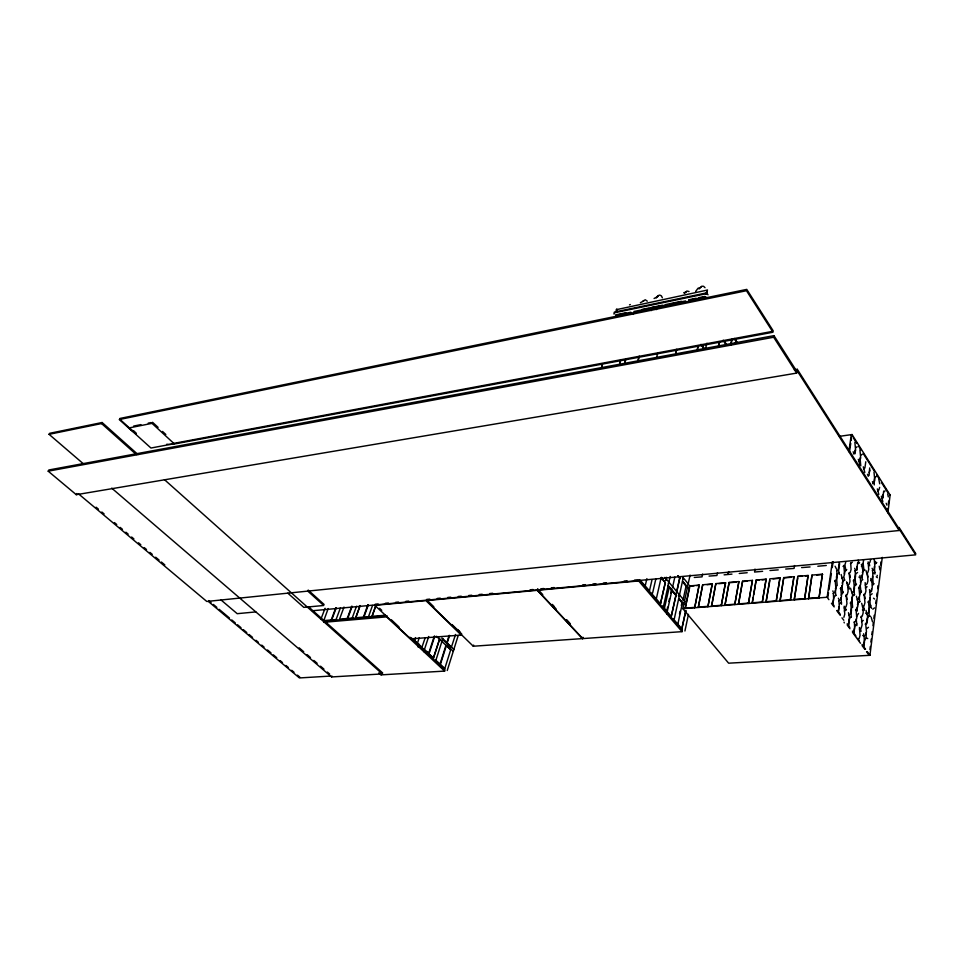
<?xml version="1.0" encoding="UTF-8"?>
<svg xmlns="http://www.w3.org/2000/svg" width="964" height="964" viewBox="0 0 964 964"><rect width="100%" height="100%" fill="white"/><g stroke="black" fill="none" stroke-linecap="round" stroke-linejoin="round"><path stroke-width="1.45" d="M882.952 498.099L882.988 494.532M883.699 491.074L882.891 497.255L881.602 498.231M871.444 591.679L871.48 589.112M866.708 623.792L866.769 619.852M867.371 573.206L867.949 580.882L867.118 583.798L865.286 585.04M874.312 566.543L874.951 574.062M862.069 574.978L862.25 578.822M865.78 461.768L864.901 467.986L863.551 468.926M865.877 633.011L866.299 638.24M869.673 597.909L870.311 605.585L871.601 608.296M856.815 570.423L856.888 566.543M857.659 562.795L856.731 569.579L854.863 570.808M857.141 607.151L857.321 611.043M860.021 457.816L860.78 465.889M868.829 609.525L869.203 615.984M872.528 576.412L873.36 584.69M854.875 453.911L854.948 450.284M856.213 619.057L856.876 625.624M860.177 585.1L861.021 592.258M863.925 646.229L864.009 642.217M847.91 586.353L848.067 591.619L847.163 594.655L845.693 595.921M850.863 611.995L851.284 617.285M859.273 596.788L859.671 601.982M863.141 563.482L864.009 570.567M863.648 559.795L862.768 565.229L861.43 566.386M841.885 585.582L842.717 592.944M854.176 632.336L854.273 628.287M840.873 597.596L841.536 604.235M848.778 625.299L848.886 621.25M835.354 590.305L835.764 595.656M839.295 562.699L838.27 569.664L836.523 570.905M838.704 610.947L838.825 606.862M833.137 603.681L833.27 599.584M78.409 493.773L206.79 601.464L899.171 530.501L899.328 529.212M869.974 649.411L870.347 646.446M870.914 641.988L871.287 639.024M871.842 634.577L872.215 631.613M872.974 625.672L873.276 622.708M873.902 618.261L874.215 615.297M875.782 603.416L876.095 600.464M876.722 596.005L877.095 593.041M877.65 588.582L878.023 585.618M880.65 564.844L880.963 561.892M887.398 511.438L887.711 508.486M888.338 504.027L888.651 501.063M690.079 575.086L682.874 608.694L728.627 663.184L869.938 655.303L882.277 557.373M887.88 512.848L890.121 495.05L852.056 434.547L839.427 436.343M832.354 561.783L827.136 597.246L828.883 599.668M848.947 450.911L851.308 434.656M828.522 592.752L827.871 597.186L682.874 608.694M828.968 589.799L831.39 573.532M832.269 567.615L833.149 561.711M849.417 452.297L850.742 443.428M851.176 440.464L852.056 434.547M822.413 574.183L819.063 597.813L822.413 574.183L811.989 575.11L808.543 598.644L811.989 575.11M808.097 575.448L804.627 598.957L808.097 575.448L797.794 576.364L794.228 599.777L797.782 578.111M793.95 576.701L790.347 600.09L793.95 576.701L783.756 577.605L780.057 600.909L783.756 577.605M794.529 565.543L794.047 568.423L785.696 569.049M779.96 577.942L776.225 601.211L779.96 577.942L769.875 578.834L766.055 602.018L769.85 580.569M766.115 579.171L762.259 602.319L766.115 579.171L756.15 580.051L752.197 603.115L753.246 597.427M753.764 594.583L756.15 580.051M796.613 373.104L796.903 371.526L773.971 335.641L48.851 469.974L48.2 471.179L76.289 494.701L796.613 373.104L773.658 337.231L773.971 335.641M794.336 369.815L797.3 369.308L797.059 370.634L899.171 530.501M752.426 580.376L748.45 603.416L752.426 580.376L742.569 581.256L738.508 604.199L742.569 581.256M754.993 569.073L754.571 572.05L762.62 571.315M738.882 581.581L734.797 604.5L738.882 581.581L729.133 582.437L724.952 605.284L729.133 582.437M725.494 582.762L721.289 605.573L725.494 582.762L715.842 583.618L711.553 606.344L715.842 583.618M728.7 571.556L727.784 574.17M717.481 572.7L716.915 575.508L709.046 576.086M712.239 583.931L707.925 606.633L712.239 583.931L702.696 584.787L698.298 607.392M698.587 605.995L702.696 584.787M699.141 585.1L694.707 607.682L699.141 585.1L689.694 585.931L685.187 608.441L689.634 587.606M702.623 574.074L702.045 576.87L694.273 577.448M681.837 628.962L685.886 610.646M682.018 631.649L682.283 630.396L638.975 579.677L638.674 580.943L682.018 631.649L582.738 638.59L537.538 590.293L537.876 589.076M684.934 630.998L688.465 614.333M681.777 629.022L685.729 610.658M679.5 614.032L680.102 611.212M681.319 605.573L681.934 602.753M677.885 624.045L682.44 602.886M682.97 600.439L686.127 585.751M678.981 596.427L679.355 594.704M682.717 579.244L683.078 577.557M674.366 618.587L683.235 577.749M735.219 343.762L735.978 340.846L734.508 338.641L736.773 342.304M669.173 587.317L675.885 595.342L671.233 616.538L676.029 595.33L668.365 586.16M676.415 592.884L679.644 578.171L677.74 575.87M730.7 344.967L731.977 339.171L730.845 344.931M676.571 592.872L679.789 578.159L677.897 575.857M667.004 609.971L667.63 607.139M668.883 601.476L669.51 598.656M670.763 592.993L671.39 590.161M666.726 613.863L671.908 590.293M672.45 587.835L674.824 577.123M664.413 608.32L669.305 587.064M668.353 583.702L668.739 581.967M663.594 605.934L670.185 576.424M661.678 578.364L665.232 582.605L660.436 603.874L665.377 582.593L661.834 578.34M665.787 580.135L666.389 577.46M718.313 346.895L719.493 341.666M665.931 580.123L666.534 577.436M718.445 346.871L719.626 341.642M656.327 598.764L661.184 577.46M652.604 593.053L655.833 579.015M649.423 590.968L652.062 579.581M705.889 347.233L706.949 343.22M645.229 585.763L646.904 578.641M696.9 351.041L698.177 345.642M697.044 351.017L698.31 345.618M706.202 293.996L707.058 290.453L706.275 294.104M706.72 292.875L706.54 293.659L614.128 312.842L614.345 312.083L706.72 292.875L708.01 294.815M616.574 309.227L616.189 309.721L707.552 290.031M675.728 353.294L676.716 349.269L675.8 353.402M582.738 638.59L583.051 637.385M656.761 356.813L657.785 352.812M429.787 599.138L426.799 599.415L426.401 600.572L473.276 646.229L582.473 638.602L582.786 637.409M656.279 309.444L657.026 306.588L656.351 309.552M638.096 360.283L639.144 356.306M651.266 310.613L651.941 307.637L657.099 306.685M638.168 360.379L639.216 356.403M864.286 641.193L866.202 637.807L867.733 638.566M863.599 645.458L864.443 642.361L864.057 635.782M624.744 362.633L625.829 358.668M625.178 361.404L625.901 358.765M619.635 363.573L620.72 359.62L620.153 362.464M633.324 314.397L634.035 311.456L648.808 308.528M859.189 638.505L860.045 635.409L859.442 627.504M869.106 608.537L870.974 605.32M854.562 627.263L855.14 625.202L856.839 623.877M853.851 631.541L854.707 628.444L854.345 621.804M867.046 618.84L868.998 615.562L870.576 616.358M867.913 572.327L868.721 569.447L868.118 561.867M615.948 312.36L616.719 310.034M582.473 638.602L537.261 590.317L537.611 589.1L542.744 594.595M616.068 312.336L616.972 309.263L616.394 311.661M601.62 367.043L602.355 364.428M601.693 367.139L602.428 364.525M848.441 624.491L849.429 617.346L848.477 612.694M859.587 594.487L861.503 591.269M856.526 616.707L858.514 613.393M614.008 314.131L614.225 313.372M849.176 620.214L849.766 618.153L851.477 616.827M870.673 559.566L869.865 562.41L868.154 563.578M860.478 582.81L861.045 580.858L862.792 579.629M843.874 617.309L844.765 614.213L844.175 606.199M850.899 610.658L851.766 607.609M857.454 604.826L858.032 602.813L859.9 601.524M862.37 572.724L862.937 570.784L864.768 569.579M838.355 610.116L839.27 607.007L838.921 600.295M844.175 573.857L845.067 570.881L846.778 569.652M879.65 487.386L878.879 490.001L877.577 490.965M833.571 598.548L834.185 596.487L835.969 595.186M832.788 602.837L833.703 599.741L833.366 592.993M841.211 595.222L843.283 591.932M839.632 563.542L838.62 570.507L839.319 574.436M835.402 588.956L836.318 585.895M845.729 562.229L844.85 565.181L843.03 566.41M842.223 583.244L842.825 581.232L844.753 579.966M473.276 646.229L473.625 645.085M869.058 475.469L869.697 467.926M869.179 472.746L869.974 470.131M461.298 635.071L425.919 600.62L374.815 605.344L410.676 638.891L461.298 635.071L461.66 633.926L452.02 624.527M452.923 651.387L453.405 649.856M453.213 650.772L453.695 649.242M447.248 670.51L458.225 635.469M440.572 640.253L450.694 649.796L444.741 668.691L435.632 660.147M455.526 634.457L451.273 647.615L442.283 639.011M378.84 672.884L381.069 674.872L444.621 671.089L444.97 669.98L409.977 637.228M439.909 664.401L445.922 645.482M446.621 643.289L449.128 635.384M440.367 664.521L446.368 645.603M447.067 643.41L449.573 635.505M433.354 658.147L439.572 639.18L433.475 658.135L423.051 648.495L433.475 658.135M435.993 659.954L442.765 638.771M428.57 653.773L434.282 636.144M429.016 653.893L434.728 636.264M424.546 649.23L428.715 636.481M412.532 638.493L421.895 647.41L425.136 637.891M417.484 643.084L419.28 637.638M418.051 647.025L418.991 644.181M415.508 637.59L414.604 640.313M410.676 638.891L411.05 637.758M111.716 488.133L331.58 676.945L382.298 673.92L382.636 672.932L308.576 606.814M381.069 674.872L381.443 673.788M323.687 622.31L386.624 616.864L387.022 615.731L324.097 621.214M385.504 615.225L371.971 616.321L375.852 605.404M372.068 616.394L375.936 605.488M368.706 616.129L372.514 605.464M363.488 616.936L367.887 604.717M363.922 617.129L368.32 604.898M352.378 617.55L356.487 606.272M331.58 676.945L331.929 675.981M360.138 605.645L355.716 617.828L360.054 605.561M347.703 618.539L352.149 606.392M347.269 618.358L351.715 606.211M344.003 607.055L339.533 619.153L354.005 617.888M336.303 618.96L340.461 607.754M331.303 619.756L335.797 607.694M331.724 619.936L336.231 607.874M323.723 620.804L328.206 608.525M320.988 618.96L325.073 608.296M76.289 494.701L76.915 493.496M83.241 463.684L49.068 434.33L101.557 423.558L102.112 422.509L138.021 454.562M49.068 434.33L49.634 433.306L102.112 422.509M699.057 288.971L701.684 286.248L703.551 286.284L705.009 287.682M684.561 293.381L686.838 291.032L689.031 291.538M656.279 297.948L657.834 295.719L659.762 295.092L661.388 295.852L662.352 297.804M695.61 291.465L698.044 288.248L700.924 287.32M642.952 301.069L645.278 299.78L647.302 301.166M640.373 302.708L643.904 300.84M654.074 298.503L658.171 296.322M866.732 628.636L868.48 627.311M861.515 621.732L863.274 620.406M874.517 607.898L872.818 609.176M865.226 624.286L866.636 622.997L867.467 619.973L867.528 616.032L866.021 610.369M868.058 602.223L869.42 600.994L870.239 598.042L869.829 591.655M844.331 611.031L846.067 609.718M860.864 617.285L862.274 615.996L863.129 612.971L863.202 609.019L861.671 603.319M870.492 594.981L872.203 593.74M862.406 609.899L864.262 608.597M870.829 580.605L872.143 579.424L872.938 576.556L872.565 570.254M863.756 595.162L865.13 593.945L865.949 590.992L865.142 582.581M855.562 610.26L857.008 608.971L857.876 605.946L857.948 601.994L856.406 596.246M873.324 573.544L874.914 572.363M839.728 603.765L841.488 602.452M865.359 587.992L867.094 586.751M858.526 588.1L859.924 586.883L860.768 583.931L860.37 577.484M850.224 603.163L851.67 601.885L852.634 594.884L850.513 588.197M872.312 584.931L874.107 583.702M853.248 580.955L854.658 579.75L855.514 576.797L855.128 570.339M875.107 563.711L876.782 562.554M848.79 573.664L850.212 572.459L851.091 569.507L850.706 563.024M840.234 588.667L841.729 587.413L842.644 584.377L842.729 580.376L841.15 574.508M857.743 563.639L859.587 562.434M834.716 581.328L836.234 580.087L837.162 577.05L836.764 570.423M852.321 562.277L850.441 563.494M883.747 491.917L885.036 490.965M872.673 483.723L873.986 482.771L874.782 480.156L874.011 472.191M876.204 476.493L874.89 477.433L874.107 480.048L874.252 484.94M858.502 461.467L859.876 460.539L860.695 457.924L859.924 449.851M860.84 455.201L862.202 454.297M853.405 453.923L854.791 453.008L855.622 450.393L854.863 442.295M855.779 447.682L857.153 446.79M683.681 292.767L686.187 291.959M629.516 304.865L630.311 304.528M615.586 314.903L625.841 312.782M641.94 309.456L662.449 305.214M665.377 304.612L681.476 301.286M688.802 299.78L696.116 298.262M699.045 297.659L704.901 296.454M630.866 312.228L616.382 315.216M652.026 307.745L667.148 304.745M685.645 300.925L670.354 304.082M705.841 296.755L688.899 300.25M119.825 418.484L746.763 289.393L773.249 330.917M133.683 426.064L140.937 424.606M148.203 423.148L151.107 422.569M772.441 331.387L174.351 443.271A34.897 16.93 24.6 0 1 172.231 443.573M48.2 471.179L773.658 337.231M889.459 495.122L890.121 495.05M255.846 611.911L237.204 613.682L221.069 600.006M375.225 604.211L378.141 603.934M385.443 603.259L388.359 602.982M395.662 602.307L398.578 602.042M405.868 601.355L408.796 601.09M437.27 598.439L440.271 598.162M447.754 597.463L450.754 597.186M458.237 596.487L461.238 596.21M468.721 595.511L471.721 595.234M479.204 594.535L482.205 594.258M489.688 593.559L492.688 593.282M530.128 589.799L533.116 589.522M540.852 588.799L543.829 588.522M551.263 587.835L554.24 587.558M582.485 584.931L585.449 584.654M592.884 583.967L595.86 583.69M603.295 582.991L606.272 582.714M624.106 581.051L627.082 580.786M634.517 580.087L637.481 579.81M312.42 610.754L915.68 554.842L797.3 369.308M426.401 600.572L537.261 590.317M537.538 590.293L638.674 580.943M724.109 574.845L731.953 574.122M739.243 573.46L747.196 572.724M778.237 569.881L769.983 570.495M810.061 566.952L801.614 567.591M817.821 566.242L826.281 565.47M839.307 572.652L837.355 573.905L836.439 576.93L837.234 585.654M693.972 585.859L689.694 585.931M696.671 585.618L699.37 585.389M707.022 584.702L712.48 584.22M718.831 583.666L725.723 583.051M729.362 582.738L736.327 582.111M742.798 581.545L747.016 581.172M756.366 580.352L759.222 580.099M762.066 579.846L766.344 579.46M772.983 578.882L780.177 578.243M783.985 577.906L791.263 577.267M802.434 576.279L797.794 576.364M805.374 576.014L808.326 575.761M816.677 575.014L822.629 574.496M872.372 570.7L874.071 569.519L874.866 566.675L874.228 559.18M857.574 572.496L855.803 573.725L854.948 576.665L855.767 585.16M336.593 619.503L323.771 620.623M355.632 617.743L370.417 616.538M841.994 578.243L843.729 576.99L844.609 574.002L843.777 565.398M856.562 584.148L854.875 585.389L854.02 588.365L854.393 594.896M847.416 585.51L849.127 584.256L849.995 581.268L849.151 572.688M833.173 593.463L835.053 592.161L835.981 589.088L835.149 580.328M851.899 592.764L853.598 591.498L854.453 588.522L853.61 579.979M869.564 592.113L871.372 590.86L872.191 587.956L872.239 584.112L870.769 578.496M854.61 594.439L852.73 595.716L851.839 598.728L852.646 607.344M684.946 608.151L694.478 607.392M698.069 607.103L707.684 606.344M711.324 606.055L721.048 605.284M724.723 604.994L734.556 604.211M738.267 603.91L748.221 603.127M751.968 602.825L762.03 602.018M765.826 601.717L775.996 600.909M779.828 600.608L790.119 599.789M793.999 599.488L804.398 598.656M808.326 598.343L818.846 597.511M838.728 600.765L840.584 599.451L841.5 596.379L840.668 587.654M857.213 599.873L858.888 598.608L859.731 595.619L858.888 587.124M844.223 607.983L846.055 606.657L846.946 603.597L846.127 594.909M862.467 606.91L864.118 605.633L864.949 602.657L864.106 594.198M848.778 615.189L850.585 613.863L851.465 610.802L850.646 602.163M427.763 651.592L424.088 651.881L427.088 651.76M854.152 622.262L855.948 620.924L856.815 617.864L855.984 609.26M859.478 629.251L861.25 627.901L862.105 624.853L861.274 616.285M330.447 676.077L299.442 677.945L208.369 601.464M862.672 635.433L864.25 636.204L865.636 634.878L866.467 631.818L865.636 623.298M865.576 613.128L867.094 613.923L868.444 612.658L869.251 609.67L868.407 601.259M873.529 598.21L874.649 599.042M876.264 576.809L877.397 577.677M858.936 577.062L860.539 577.918L861.949 576.725L862.792 573.809L862.852 569.953L861.346 564.253M208.742 600.584L211.056 602.512M213.357 604.452L216.816 607.356M219.117 609.296L229.48 618.008M231.794 619.948L235.252 622.852M237.554 624.793L241.012 627.697M243.314 629.637L246.772 632.541M249.073 634.469L252.532 637.385M255.99 640.289L258.292 642.217M261.75 645.121L264.052 647.061M267.51 649.965L270.968 652.869M273.27 654.809L276.728 657.713M280.187 660.617L282.488 662.557M285.947 665.461L288.248 667.401M291.706 670.305L294.008 672.245M297.466 675.149L299.768 677.077M96.111 507.197L98.4 509.125M101.835 512.005L104.124 513.933M114.439 522.584L116.728 524.512M120.163 527.392L122.452 529.32M125.886 532.2L128.176 534.128M131.622 537.008L133.912 538.936M138.491 542.78L140.78 544.708M144.214 547.588L146.504 549.516M149.938 552.396L152.24 554.324M155.674 557.216L159.108 560.096M161.398 562.024L164.832 564.904M299.165 647.82L303.684 651.712M307.082 654.616L310.468 657.532M313.854 660.448L317.132 663.256M320.542 666.196L323.964 669.136M327.374 672.065L329.664 674.041M287.814 593.161L303.793 607.368L323.711 605.488L307.793 591.113M101.557 423.558L136.37 454.598M164.446 479.638L382.298 673.92M133.755 430.944L135.972 432.944M119.97 419.4L128.995 427.57A34.897 16.93 24.6 0 0 132.128 430.173M308.191 590.089L324.097 604.464M152.553 422.28L158.084 427.365M162.506 431.438L165.82 434.487M386.624 616.864L444.621 671.089M412.472 638.578L421.895 647.41M435.511 660.159L444.741 668.823M379.563 608.272L381.732 610.308M391.396 619.828L399.048 626.986M441.91 637.963L453.863 649.399M442.392 638.999L451.381 647.615M447.296 644.759L449.453 646.82M437.246 636.577L440.488 639.674M446.959 645.856L451.26 649.977M436.403 636.276L439.572 639.18M457.659 629.516L459.792 631.589M428.45 601.548L433.8 606.766M551.986 604.476L556.095 608.862M566.362 619.84L570.459 624.226M552.252 604.452L554.3 606.645M566.627 619.816L569.7 623.118M662.605 606.199L664.57 608.308M640.253 580.22L649.579 590.956M650.531 592.27L660.593 603.862M662.497 606.296L671.39 616.526M673.258 618.9L681.982 628.95M661.437 577.412L663.328 579.677M668.076 585.353L676.608 595.559M679.451 598.969L684.199 604.633M678.969 598.837L682.729 603.331M678.813 598.849L682.572 603.344M664.907 577.376L685.163 601.681M682.693 581.678L688.272 588.462M682.536 581.69L688.115 588.474M682.452 576.773L688.826 584.558M678.487 576.123L680.367 578.4M683.175 581.822L687.862 587.51M831.45 603.307L834.149 606.934M836.716 610.573L840.283 615.406M841.97 617.828L843.789 620.25M847.236 625.094L849.935 628.721M852.501 632.348L860.454 643.241M862.141 645.663L864.841 649.29M866.528 651.724L869.227 655.351M832.245 603.247L834.005 605.669M837.511 610.513L840.138 614.14M847.151 623.829L849.778 627.456M852.405 631.095L855.912 635.939M857.659 638.361L859.418 640.783M862.045 644.41L865.552 649.254M867.299 651.676L869.938 655.303M702.527 346.112L704.226 348.582M700.985 344.329L704.407 349.281M701.708 345.594L704.262 349.317M724.88 342.027L726.555 344.522M724.133 341.352L726.555 344.955M723.181 340.184L726.422 344.979M734.508 338.472L737.002 342.208M865.937 570.507L867.998 577.038M899.051 527.416L915.8 553.697M835.089 566.23L836.511 569.109M853.694 438.439L856.924 443.464M858.454 445.995L860.9 449.766M863.214 453.55L874.384 471.179M876.698 474.975L879.144 478.747M881.47 482.53L887.868 492.604M846.585 581.81L848.151 587.63M871.179 617.297L872.468 621.708M853.14 451.791L853.803 453.02M863.298 466.817L864.816 472.468M867.467 474.324L868.287 476.288M858.249 459.334L858.9 460.563M886.181 503.292L886.952 505.172M881.373 496.183L882.831 501.678M877.336 488.905L878.807 494.436M872.42 481.651L873.059 482.831M844.03 622.154L844.295 622.877M832.86 590.908L833.125 591.667M838.415 598.234L838.68 598.969M863.587 633.782L863.828 634.493M858.828 563.422L858.129 560.156M872.107 568.29L872.348 569.001M877.132 575.279L877.361 575.99M845.982 570.664L845.067 566.025M854.694 568.314L854.887 569.049M859.948 575.484L860.129 576.219M869.42 589.679L869.6 590.39M887.675 493.869L888.29 496.894M878.879 479.457L879.698 483.808M875.481 561.409L875.902 563.53M847.26 582.991L847.404 583.738M846.38 595.559L847.127 599.475M879.216 566.181L879.903 569.881M859.093 461.346L859.768 465.022M869.203 563.301L869.673 565.796M864.455 594.812L865.166 598.632M860.587 628.757L861.057 631.348M849.79 574.664L850.272 577.243M845.392 607.561L845.874 610.176M863.575 606.501L864.262 610.332M848.814 586.449L849.284 589.04M844.066 577.834L844.536 580.436M134.394 431.848A34.897 16.93 24.6 0 1 133.237 431.016M166.724 444.271A35.945 17.448 24.6 0 0 175.014 443.874L772.983 332.243L746.473 290.718L119.271 419.545L128.308 427.703A35.945 17.448 24.6 0 0 136.334 433.752M152.023 423.353L128.778 427.992L150.95 448.031L174.147 443.693L152.023 423.353"/></g></svg>
